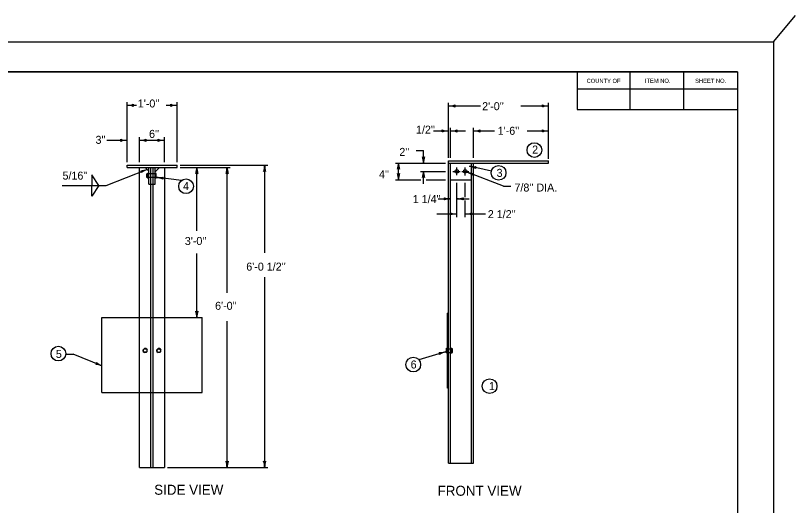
# Model space of a CAD drawing. Extents: x 999.6 to 1036.9, y 999.5 to 1022.9.
# Drawn here: x 1018.19 to 1036.89, y 1011.1 to 1022.85 of the extents above; entities that cross this region are included whole.
import ezdxf

# ---------------------------------------------------------------- set-up
doc = ezdxf.new("R2010")
doc.units = 0
for name, color, linetype in [('Level 1', 7, 'Continuous'), ('Level 10', 7, 'Continuous'), ('Level 11', 7, 'Continuous'), ('Level 14', 7, 'Continuous'), ('Level 2', 7, 'Continuous'), ('SB_PL_SBL0_PR', 7, 'Continuous'), ('SB_PL_SBL4_PR', 7, 'Continuous'), ('SB_PL_SBTXT0_PT', 7, 'Continuous')]:
    doc.layers.add(name, color=color, linetype=linetype)

msp = doc.modelspace()

# ---------------------------------------------------------------- linework, layer by layer
at = {"layer": 'Level 1'}
for p, q in [((1020.86, 1020.697), (1021.087, 1020.697)), ((1021.801, 1020.697), (1022.06, 1020.697)), ((1028.57, 1020.682), (1029.333, 1020.682)), ((1030.3, 1020.682), (1030.97, 1020.682)), ((1021.16, 1019.332), (1021.16, 1019.932)), ((1021.76, 1019.332), (1021.76, 1019.932)), ((1028.21, 1020.082), (1028.57, 1020.082)), ((1028.62, 1020.082), (1028.98, 1020.082)), ((1029.17, 1020.082), (1029.669, 1020.082)), ((1030.457, 1020.082), (1030.97, 1020.082)), ((1020.38, 1019.857), (1020.86, 1019.857)), ((1021.16, 1019.857), (1021.76, 1019.857)), ((1027.79, 1019.612), (1027.97, 1019.612)), ((1027.97, 1019.312), (1027.97, 1019.612)), ((1028.57, 1019.362), (1030.97, 1019.362)), ((1028.57, 1012.112), (1028.57, 1019.362)), ((1030.97, 1019.312), (1030.97, 1019.362)), ((1020.86, 1019.257), (1022.06, 1019.257)), ((1020.86, 1019.207), (1022.06, 1019.207)), ((1021.16, 1015.607), (1021.16, 1019.207)), ((1021.76, 1019.207), (1021.76, 1015.607)), ((1022.135, 1019.257), (1024.235, 1019.257)), ((1022.135, 1019.207), (1023.335, 1019.207)), ((1024.16, 1019.257), (1024.16, 1017.156)), ((1027.295, 1019.312), (1028.495, 1019.312)), ((1027.37, 1018.912), (1027.37, 1019.312)), ((1028.57, 1019.312), (1030.97, 1019.312)), ((1028.767, 1019.017), (1028.767, 1019.205)), ((1028.972, 1019.015), (1028.972, 1019.204)), ((1029.597, 1019.117), (1029.072, 1019.234)), ((1020.362, 1018.772), (1021.337, 1019.16)), ((1021.355, 1019.055), (1021.385, 1019.055)), ((1021.355, 1019.031), (1021.385, 1019.031)), ((1021.535, 1019.055), (1021.559, 1019.055)), ((1021.535, 1019.031), (1021.559, 1019.031)), ((1027.895, 1019.112), (1028.495, 1019.112)), ((1027.97, 1018.812), (1027.97, 1019.112)), ((1028.674, 1019.112), (1028.848, 1019.112)), ((1028.887, 1019.112), (1029.055, 1019.112)), ((1029.884, 1018.757), (1029.012, 1019.096)), ((1021.355, 1018.983), (1021.385, 1018.983)), ((1021.355, 1018.959), (1021.385, 1018.959)), ((1021.385, 1018.807), (1021.535, 1018.807)), ((1021.535, 1018.983), (1021.559, 1018.983)), ((1021.535, 1018.959), (1021.559, 1018.959)), ((1027.295, 1018.912), (1027.902, 1018.912)), ((1028.029, 1018.912), (1028.495, 1018.912)), ((1028.62, 1018.912), (1029.12, 1018.912)), ((1028.767, 1018.015), (1028.767, 1018.837)), ((1028.972, 1018.491), (1028.972, 1018.837)), ((1019.305, 1018.772), (1020.362, 1018.772)), ((1029.884, 1018.757), (1030.064, 1018.757)), ((1028.32, 1018.454), (1028.62, 1018.454)), ((1028.767, 1018.454), (1029.067, 1018.454)), ((1028.972, 1018.015), (1028.972, 1018.41)), ((1028.287, 1018.09), (1028.767, 1018.09)), ((1028.57, 1015.712), (1028.57, 1018.112)), ((1028.972, 1018.09), (1029.452, 1018.09)), ((1024.16, 1016.576), (1024.16, 1012.007)), ((1028.546, 1013.911), (1028.546, 1015.711)), ((1021.16, 1013.807), (1021.16, 1015.607)), ((1021.76, 1015.607), (1021.76, 1013.807)), ((1019.392, 1014.722), (1019.572, 1014.722)), ((1020.26, 1014.444), (1019.572, 1014.722)), ((1028.546, 1014.86), (1028.522, 1014.86)), ((1028.546, 1014.836), (1028.522, 1014.836)), ((1028.546, 1014.788), (1028.522, 1014.788)), ((1028.546, 1014.764), (1028.522, 1014.764)), ((1028.65, 1014.86), (1028.62, 1014.86)), ((1028.65, 1014.836), (1028.62, 1014.836)), ((1028.65, 1014.788), (1028.62, 1014.788)), ((1028.65, 1014.764), (1028.62, 1014.764)), ((1021.16, 1012.007), (1021.16, 1013.807)), ((1021.76, 1013.807), (1021.76, 1012.007)), ((1028.57, 1012.112), (1029.17, 1012.112)), ((1021.16, 1012.007), (1021.76, 1012.007)), ((1021.835, 1012.007), (1024.235, 1012.007)), ((1022.135, 1012.007), (1023.335, 1012.007))]:
    msp.add_line(p, q, dxfattribs=at)
for centre in [(1030.628, 1019.623), (1029.769, 1019.076), (1022.276, 1018.754), (1019.216, 1014.739), (1027.723, 1014.476), (1029.553, 1013.958)]:
    msp.add_circle(centre, 0.177, dxfattribs=at)
at = {"layer": 'Level 10'}
for q in [(1007, 1021.5), (1035.5, 1000.5)]:
    msp.add_line((1035.5, 1021.5), q, dxfattribs=at)
at = {"layer": 'Level 11'}
msp.add_lwpolyline([(1007, 1021.5), (1035.5, 1021.5), (1035.5, 1000.5), (1007, 1000.5)], close=True, dxfattribs=at)
at = {"layer": 'Level 14'}
for p, q in [((1036.36, 1022.22), (1036.886, 1022.851)), ((1000, 1022.22), (1036.36, 1022.22)), ((1036.36, 1022.22), (1036.36, 1000))]:
    msp.add_line(p, q, dxfattribs=at)
at = {"layer": 'Level 2'}
for p, q in [((1020.86, 1019.332), (1020.86, 1020.772)), ((1022.06, 1019.332), (1022.06, 1020.772)), ((1028.57, 1019.437), (1028.57, 1020.757)), ((1030.97, 1019.411), (1030.97, 1020.757)), ((1028.62, 1019.437), (1028.62, 1020.157)), ((1029.17, 1019.437), (1029.17, 1020.157)), ((1020.86, 1019.207), (1020.86, 1019.257)), ((1021.292, 1019.204), (1021.383, 1019.116)), ((1021.385, 1018.807), (1021.385, 1019.207)), ((1021.435, 1012.007), (1021.435, 1019.207)), ((1021.485, 1012.007), (1021.485, 1019.207)), ((1021.535, 1018.807), (1021.535, 1019.207)), ((1021.638, 1019.204), (1021.535, 1019.104)), ((1022.06, 1019.207), (1022.06, 1019.257)), ((1022.534, 1017.684), (1022.534, 1019.207)), ((1023.26, 1016.198), (1023.26, 1019.207)), ((1028.62, 1012.112), (1028.62, 1019.312)), ((1029.12, 1012.112), (1029.12, 1019.312)), ((1029.17, 1012.112), (1029.17, 1019.312)), ((1021.535, 1019.05), (1021.337, 1019.05)), ((1021.337, 1018.962), (1021.337, 1019.05)), ((1021.357, 1019.062), (1021.355, 1019.059)), ((1021.355, 1018.953), (1021.355, 1019.059)), ((1021.385, 1019.062), (1021.357, 1019.062)), ((1021.559, 1019.062), (1021.535, 1019.062)), ((1021.559, 1018.95), (1021.559, 1019.062)), ((1021.535, 1018.962), (1021.337, 1018.962)), ((1021.355, 1018.953), (1021.357, 1018.95)), ((1021.385, 1018.95), (1021.357, 1018.95)), ((1021.559, 1018.95), (1021.535, 1018.95)), ((1022.163, 1018.89), (1021.608, 1018.963)), ((1022.534, 1015.607), (1022.534, 1017.143)), ((1028.57, 1015.711), (1028.546, 1015.711)), ((1020.26, 1015.607), (1022.66, 1015.607)), ((1020.26, 1013.807), (1020.26, 1015.607)), ((1022.66, 1013.807), (1022.66, 1015.607)), ((1023.26, 1012.007), (1023.26, 1015.52)), ((1021.249, 1014.831), (1021.277, 1014.86)), ((1021.249, 1014.792), (1021.249, 1014.831)), ((1021.249, 1014.792), (1021.277, 1014.764)), ((1021.317, 1014.86), (1021.277, 1014.86)), ((1021.317, 1014.764), (1021.277, 1014.764)), ((1021.317, 1014.86), (1021.345, 1014.831)), ((1021.345, 1014.792), (1021.317, 1014.764)), ((1021.345, 1014.792), (1021.345, 1014.831)), ((1021.576, 1014.831), (1021.604, 1014.859)), ((1021.576, 1014.791), (1021.576, 1014.831)), ((1021.576, 1014.791), (1021.604, 1014.763)), ((1021.644, 1014.859), (1021.604, 1014.859)), ((1021.644, 1014.763), (1021.604, 1014.763)), ((1021.644, 1014.859), (1021.672, 1014.831)), ((1021.672, 1014.791), (1021.644, 1014.763)), ((1021.672, 1014.791), (1021.672, 1014.831)), ((1028.495, 1014.779), (1027.86, 1014.589)), ((1028.522, 1014.755), (1028.522, 1014.867)), ((1028.522, 1014.867), (1028.546, 1014.867)), ((1028.522, 1014.755), (1028.546, 1014.755)), ((1028.546, 1014.855), (1028.65, 1014.855)), ((1028.546, 1014.767), (1028.65, 1014.767)), ((1028.62, 1014.867), (1028.647, 1014.867)), ((1028.62, 1014.755), (1028.647, 1014.755)), ((1028.647, 1014.867), (1028.65, 1014.864)), ((1028.65, 1014.758), (1028.647, 1014.755)), ((1028.65, 1014.758), (1028.65, 1014.864)), ((1028.65, 1014.855), (1028.668, 1014.855)), ((1028.65, 1014.767), (1028.668, 1014.767)), ((1028.668, 1014.767), (1028.668, 1014.855)), ((1020.26, 1013.807), (1022.66, 1013.807)), ((1028.57, 1013.911), (1028.546, 1013.911))]:
    msp.add_line(p, q, dxfattribs=at)
for points in [[(1020.017, 1019.03), (1020.017, 1018.772), (1020.182, 1018.772)], [(1020.017, 1018.513), (1020.017, 1018.772), (1020.182, 1018.772)]]:
    msp.add_lwpolyline(points, close=True, dxfattribs=at)
for centre, radius in [((1028.767, 1019.111), 0.0437), ((1028.971, 1019.112), 0.0438), ((1021.297, 1014.812), 0.042), ((1021.624, 1014.811), 0.042)]:
    msp.add_circle(centre, radius, dxfattribs=at)
for centre, radius, start, end in [((1020.86, 1021.166), 0.469, 269.9878, 270), ((1020.86, 1021.166), 0.469, 270, 288.6688), ((1020.86, 1020.227), 0.469, 71.3472, 89.9939), ((1021.038, 1020.697), 0.0375, 138.7746, 220.8913), ((1021.881, 1020.697), 0.0375, 318.7746, 40.8913), ((1022.06, 1020.227), 0.469, 90, 108.6688), ((1022.06, 1021.166), 0.469, 251.3472, 269.9939), ((1022.06, 1020.227), 0.469, 89.9878, 90), ((1028.57, 1021.151), 0.469, 270, 288.6688), ((1028.57, 1020.212), 0.469, 71.3472, 89.9939), ((1028.57, 1021.151), 0.469, 269.9878, 270), ((1028.748, 1020.681), 0.0375, 138.7746, 220.8913), ((1030.791, 1020.682), 0.0375, 318.7746, 40.8913), ((1030.97, 1021.151), 0.469, 251.3472, 269.9939), ((1030.97, 1020.212), 0.469, 90, 108.6688), ((1030.97, 1020.212), 0.469, 89.9878, 90), ((1028.391, 1020.082), 0.0375, 318.7746, 40.8913), ((1028.57, 1020.551), 0.469, 251.3472, 269.9939), ((1028.57, 1019.612), 0.469, 90, 108.6688), ((1028.57, 1019.612), 0.469, 89.9878, 90), ((1028.62, 1020.551), 0.469, 270, 288.6688), ((1028.62, 1019.612), 0.469, 71.3472, 89.9939), ((1028.62, 1020.551), 0.469, 269.9878, 270), ((1028.798, 1020.081), 0.0375, 138.7746, 220.8913), ((1029.17, 1020.551), 0.469, 270, 288.6688), ((1029.17, 1019.612), 0.469, 71.3472, 89.9939), ((1029.17, 1020.551), 0.469, 269.9878, 270), ((1029.348, 1020.081), 0.0375, 138.7746, 220.8913), ((1030.791, 1020.082), 0.0375, 318.7746, 40.8913), ((1030.97, 1020.551), 0.469, 251.3472, 269.9939), ((1030.97, 1019.612), 0.469, 90, 108.6688), ((1030.97, 1019.612), 0.469, 89.9878, 90), ((1020.681, 1019.857), 0.0375, 318.7746, 40.8913), ((1020.86, 1019.387), 0.469, 90, 108.6688), ((1020.86, 1020.326), 0.469, 251.3472, 269.9939), ((1020.86, 1019.387), 0.469, 89.9878, 90), ((1021.16, 1020.326), 0.469, 269.9878, 270), ((1021.16, 1020.326), 0.469, 270, 288.6688), ((1021.16, 1019.387), 0.469, 71.3472, 89.9939), ((1021.338, 1019.857), 0.0375, 138.7746, 220.8913), ((1021.581, 1019.857), 0.0375, 318.7746, 40.8913), ((1021.76, 1019.387), 0.469, 90, 108.6688), ((1021.76, 1020.326), 0.469, 251.3472, 269.9939), ((1021.76, 1019.387), 0.469, 89.9878, 90), ((1027.97, 1019.49), 0.0375, 228.7746, 310.8913), ((1027.501, 1019.312), 0.469, 0, 18.6688), ((1028.439, 1019.312), 0.469, 161.3472, 179.9939), ((1022.064, 1019.207), 0.469, 341.3472, 359.9939), ((1023.003, 1019.207), 0.469, 180, 198.6688), ((1023.003, 1019.207), 0.469, 179.9878, 180), ((1022.79, 1019.207), 0.469, 341.3472, 359.9939), ((1023.729, 1019.207), 0.469, 180, 198.6688), ((1023.729, 1019.207), 0.469, 179.9878, 180), ((1023.69, 1019.257), 0.469, 341.3472, 359.9939), ((1024.629, 1019.257), 0.469, 180, 198.6688), ((1024.629, 1019.257), 0.469, 179.9878, 180), ((1026.901, 1019.312), 0.469, 341.3472, 359.9939), ((1027.839, 1019.312), 0.469, 180, 198.6688), ((1027.839, 1019.312), 0.469, 179.9878, 180), ((1027.501, 1019.312), 0.469, 359.9878, 0), ((1029.174, 1019.692), 0.469, 257.4213, 276.0901), ((1028.97, 1018.776), 0.469, 58.7685, 77.4152), ((1029.174, 1019.692), 0.469, 257.4091, 257.4213), ((1029.246, 1019.195), 0.0375, 126.1959, 208.3126), ((1021.164, 1019.596), 0.469, 273.0454, 291.6921), ((1021.172, 1019.094), 0.0375, 340.4728, 62.5895), ((1021.511, 1018.724), 0.469, 111.6982, 130.367), ((1021.511, 1018.724), 0.469, 111.686, 111.6982), ((1022.533, 1019.028), 0.0375, 48.7746, 130.8913), ((1023.26, 1019.028), 0.0375, 48.7746, 130.8913), ((1024.16, 1019.078), 0.0375, 48.7746, 130.8913), ((1027.37, 1019.133), 0.0375, 48.7746, 130.8913), ((1027.37, 1019.09), 0.0375, 228.7746, 310.8913), ((1026.901, 1018.912), 0.469, 0, 18.6688), ((1027.839, 1018.912), 0.469, 161.3472, 179.9939), ((1027.501, 1019.112), 0.469, 341.3472, 359.9939), ((1028.439, 1019.112), 0.469, 180, 198.6688), ((1028.439, 1019.112), 0.469, 179.9878, 180), ((1029.182, 1019.533), 0.469, 248.7912, 267.46), ((1028.842, 1018.658), 0.469, 50.1384, 68.7851), ((1029.182, 1019.533), 0.469, 248.779, 248.7912), ((1029.178, 1019.031), 0.0375, 117.5658, 199.6825), ((1021.63, 1019.433), 0.469, 262.7847, 262.7969), ((1021.63, 1019.433), 0.469, 262.7969, 281.4657), ((1021.513, 1018.503), 0.469, 64.144, 82.7908), ((1021.749, 1018.946), 0.0375, 131.5715, 213.6882), ((1026.901, 1018.912), 0.469, 359.9878, 0), ((1027.97, 1018.933), 0.0375, 48.7746, 130.8913), ((1028.441, 1018.454), 0.0375, 318.7746, 40.8913), ((1028.62, 1018.923), 0.469, 251.3472, 269.9939), ((1028.62, 1017.985), 0.469, 90, 108.6688), ((1028.62, 1017.985), 0.469, 89.9878, 90), ((1028.767, 1018.923), 0.469, 270, 288.6688), ((1028.767, 1017.985), 0.469, 71.3472, 89.9939), ((1028.767, 1018.923), 0.469, 269.9878, 270), ((1028.946, 1018.454), 0.0375, 138.7746, 220.8913), ((1028.589, 1018.09), 0.0375, 318.7746, 40.8913), ((1028.767, 1018.559), 0.469, 251.3472, 269.9939), ((1028.767, 1017.621), 0.469, 90, 108.6688), ((1028.767, 1017.621), 0.469, 89.9878, 90), ((1028.972, 1018.559), 0.469, 270, 288.6688), ((1028.972, 1017.621), 0.469, 71.3472, 89.9939), ((1028.972, 1018.559), 0.469, 269.9878, 270), ((1029.151, 1018.09), 0.0375, 138.7746, 220.8913), ((1022.534, 1015.785), 0.0375, 228.7746, 310.8913), ((1022.064, 1015.607), 0.469, 0, 18.6688), ((1023.003, 1015.607), 0.469, 161.3472, 179.9939), ((1022.064, 1015.607), 0.469, 359.9878, 0), ((1028.379, 1015.234), 0.469, 265.7458, 284.3925), ((1028.323, 1014.735), 0.0375, 333.1732, 55.2899), ((1028.612, 1014.325), 0.469, 104.3986, 123.0674), ((1028.612, 1014.325), 0.469, 104.3864, 104.3986), ((1020.094, 1014.511), 0.0375, 296.7516, 18.8683), ((1020.436, 1014.879), 0.469, 229.3242, 247.9709), ((1020.084, 1014.009), 0.469, 67.977, 86.6458), ((1020.084, 1014.009), 0.469, 67.9648, 67.977), ((1023.26, 1012.185), 0.0375, 228.7746, 310.8913), ((1022.79, 1012.007), 0.469, 0, 18.6688), ((1023.729, 1012.007), 0.469, 161.3472, 179.9939), ((1024.16, 1012.185), 0.0375, 228.7746, 310.8913), ((1023.69, 1012.007), 0.469, 0, 18.6688), ((1024.629, 1012.007), 0.469, 161.3472, 179.9939), ((1022.79, 1012.007), 0.469, 359.9878, 0), ((1023.69, 1012.007), 0.469, 359.9878, 0)]:
    msp.add_arc(centre, radius, start, end, dxfattribs=at)
at = {"layer": 'SB_PL_SBL0_PR'}
for p, q in [((1032.927, 1020.6), (1032.927, 1021.5)), ((1034.207, 1020.6), (1034.207, 1021.5)), ((1035.5, 1021.081), (1031.65, 1021.081))]:
    msp.add_line(p, q, dxfattribs=at)
at = {"layer": 'SB_PL_SBL4_PR'}
msp.add_lwpolyline([(1031.65, 1021.5), (1031.65, 1020.6), (1035.5, 1020.6)], dxfattribs=at)

# ---------------------------------------------------------------- texts
at = {"layer": 'Level 1'}
for s, height, p in [("1'-0''", 0.192, (1021.119, 1020.645)), ("2'-0''", 0.192, (1029.376, 1020.58)), ("6''", 0.192, (1021.389, 1019.915)), ("1/2''", 0.192, (1027.789, 1020.017)), ("1'-6''", 0.192, (1029.748, 1019.99)), ("3''", 0.192, (1020.106, 1019.773)), ("2''", 0.192, (1027.389, 1019.483)), ('2', 0.192, (1030.574, 1019.539)), ('3', 0.192, (1029.722, 1018.98)), ('5/16"', 0.192, (1019.314, 1018.914)), ("4''", 0.192, (1026.902, 1018.946)), ('4', 0.192, (1022.202, 1018.662)), ("7/8'' DIA.", 0.192, (1030.15, 1018.628)), ("1 1/4''", 0.192, (1027.711, 1018.351)), ("2 1/2''", 0.192, (1029.511, 1017.989)), ("3'-0''", 0.192, (1022.246, 1017.345)), ('5', 0.192, (1019.154, 1014.634)), ('6', 0.192, (1027.661, 1014.381)), ('1', 0.192, (1029.538, 1013.863)), ('SIDE VIEW', 0.24, (1021.512, 1011.351)), ('FRONT VIEW', 0.24, (1028.307, 1011.327))]:
    msp.add_text(s, height=height, dxfattribs=at).set_placement(p)
for s, p in [("6'-0 1/2''", (1023.72, 1016.73)), ("6'-0''", (1022.972, 1015.79))]:
    msp.add_text(s, height=0.192, rotation=360, dxfattribs=at).set_placement(p)
at = {"layer": 'SB_PL_SBTXT0_PT'}
for s, p in [('COUNTY OF', (1031.88, 1021.234)), ('ITEM NO.', (1033.277, 1021.236)), ('SHEET NO.', (1034.482, 1021.235))]:
    msp.add_text(s, height=0.1, dxfattribs=at).set_placement(p)

doc.saveas('drawing.dxf')
